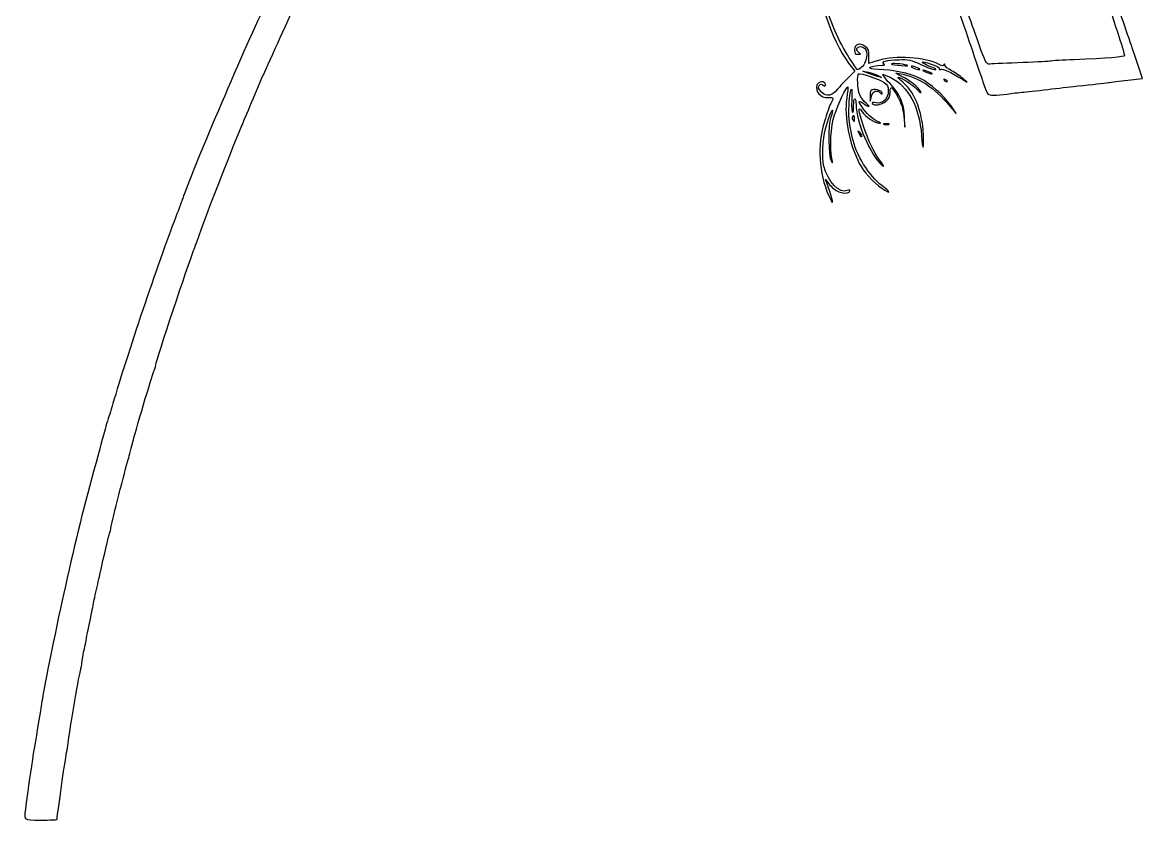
# Model space of a CAD drawing. Extents: x -605 to 778, y -197 to 423.
# Drawn here: x -584 to -326.3, y -197 to -13.3 of the extents above; entities that cross this region are included whole.
import ezdxf

# ---------------------------------------------------------------- set-up
doc = ezdxf.new("R2010")
doc.units = 0
doc.layers.add('Layer_1', color=7, linetype='CONTINUOUS')

msp = doc.modelspace()

# ---------------------------------------------------------------- linework, layer by layer
at = {"layer": 'Layer_1', "color": 7}
for points in [[(-393.971353, -22.613843), (-392.560242, -24.483565), (-394.077186, -26.000509)], [(-384.093575, -22.860787), (-384.093575, -22.860787)], [(-329.765798, -26.564954), (-326.343853, -26.14162), (-328.213575, -20.638287)], [(-389.42052, -24.977454), (-390.655242, -24.483565), (-389.42052, -24.695232)], [(-387.303853, -25.436065), (-386.421909, -25.929954), (-387.303853, -25.683009)], [(-387.303853, -25.436065), (-387.303853, -25.436065)], [(-379.542742, -23.425232), (-379.542742, -23.425232)], [(-376.72052, -24.413009), (-376.72052, -24.413009)], [(-371.887464, -26.635509), (-371.887464, -26.635509)], [(-367.724686, -26.388565), (-366.666353, -27.023565), (-367.724686, -26.106343)], [(-389.032464, -30.26912), (-388.997186, -31.362732), (-388.679686, -30.198565)], [(-388.820798, -28.963843), (-388.820798, -28.963843)], [(-370.582186, -32.597454), (-369.241631, -34.184954), (-370.405798, -32.456343)], [(-393.089409, -34.996343), (-393.089409, -34.996343)], [(-381.271353, -34.819954), (-380.989131, -37.359954), (-381.094964, -34.890509)], [(-385.786909, -36.724954), (-385.786909, -36.724954)], [(-391.537186, -38.876898), (-391.537186, -38.876898)], [(-398.381075, -51.929676), (-399.298298, -49.354398), (-398.239964, -50.659676)]]:
    msp.add_lwpolyline(points, dxfattribs=at)
for points in [[(-524.67552, -16.722454), (-518.64302, -3.352176), (-508.130242, 17.250046), (-501.074686, 29.456157)], [(-402.684964, 3.38588), (-401.450242, -6.668287), (-397.887186, -17.322176), (-393.971353, -22.613843)], [(-372.134409, -1.976343), (-372.099131, -0.42412), (-371.746353, -1.37662), (-367.442464, -14.07662)], [(-335.480798, -5.116065), (-331.459131, -17.498565), (-330.506631, -20.497176), (-330.506631, -20.885232)], [(-393.794964, -21.414398), (-396.229131, -17.639676), (-398.239964, -13.018287), (-399.792186, -7.550232)], [(-328.213575, -20.638287), (-329.236631, -17.604398), (-331.459131, -11.183843), (-333.117186, -6.350787)], [(-528.203298, -9.349398), (-533.424409, -20.356065), (-545.207186, -47.978565), (-547.112186, -53.76412)], [(-363.844131, -18.662732), (-364.65552, -16.334398), (-365.784409, -13.229954), (-366.278298, -11.783565)], [(-367.442464, -14.07662), (-365.184686, -20.673565), (-363.06802, -26.953009), (-362.679964, -28.011343)], [(-528.48552, -25.18912), (-527.921075, -23.91912), (-526.192464, -20.10912), (-524.67552, -16.722454)], [(-390.126075, -18.803843), (-391.396075, -17.851343), (-392.59552, -18.239398), (-392.59552, -19.579954)], [(-392.59552, -19.579954), (-392.59552, -20.391343), (-392.454409, -20.603009), (-391.819409, -20.603009)], [(-391.713575, -20.144398), (-392.419131, -19.579954), (-392.172186, -18.83912), (-391.219686, -18.83912)], [(-391.819409, -20.603009), (-391.078575, -20.603009), (-391.078575, -20.567732), (-391.713575, -20.144398)], [(-391.219686, -18.83912), (-389.773298, -18.83912), (-389.314686, -20.779398), (-390.302464, -22.684398)], [(-389.314686, -21.096898), (-389.244131, -19.721065), (-389.385242, -19.368287), (-390.126075, -18.803843)], [(-361.762742, -22.860787), (-362.221353, -22.896065), (-362.715242, -21.908287), (-363.844131, -18.662732)], [(-392.066353, -24.060232), (-392.136909, -23.989676), (-392.877742, -22.825509), (-393.794964, -21.414398)], [(-390.302464, -22.684398), (-390.725798, -23.531065), (-391.819409, -24.377732), (-392.066353, -24.060232)], [(-387.056909, -24.095509), (-390.196631, -24.060232), (-389.491075, -23.213565), (-386.24552, -23.107732)], [(-389.314686, -22.719676), (-389.349964, -22.719676), (-389.349964, -21.978843), (-389.314686, -21.096898)], [(-387.056909, -22.01412), (-388.256353, -22.402176), (-389.279409, -22.719676), (-389.314686, -22.719676)], [(-373.122186, -22.931343), (-376.367742, -21.273287), (-383.246909, -20.814676), (-387.056909, -22.01412)], [(-385.857464, -22.754954), (-386.56302, -22.296343), (-385.257742, -21.943565), (-382.329686, -21.837732)], [(-386.24552, -23.107732), (-385.61052, -23.072454), (-385.504686, -22.96662), (-385.857464, -22.754954)], [(-380.601075, -23.107732), (-381.48302, -22.790232), (-384.375798, -22.578565), (-384.093575, -22.860787)], [(-384.093575, -22.860787), (-384.02302, -22.931343), (-382.999964, -23.072454), (-381.835798, -23.178287)], [(-382.329686, -21.837732), (-380.248298, -21.767176), (-379.613298, -21.908287), (-377.35552, -22.931343)], [(-381.835798, -23.178287), (-380.459964, -23.319398), (-380.036631, -23.28412), (-380.601075, -23.107732)], [(-374.603853, -23.672176), (-376.120798, -23.107732), (-377.390798, -22.402176), (-376.861631, -22.366898)], [(-377.35552, -22.931343), (-375.944409, -23.60162), (-374.462742, -24.130787), (-374.074686, -24.095509)], [(-376.861631, -22.366898), (-375.873853, -22.366898), (-372.875242, -23.566343), (-373.086909, -23.883843)], [(-372.028575, -22.96662), (-372.134409, -23.319398), (-372.381353, -23.319398), (-373.122186, -22.931343)], [(-371.816909, -23.072454), (-371.816909, -22.719676), (-371.887464, -22.684398), (-372.028575, -22.96662)], [(-370.264686, -24.413009), (-371.111353, -23.954398), (-371.781631, -23.354676), (-371.816909, -23.072454)], [(-355.095242, -22.578565), (-358.411353, -22.684398), (-361.409964, -22.825509), (-361.762742, -22.860787)], [(-347.792742, -22.190509), (-348.46302, -22.261065), (-351.743853, -22.437454), (-355.095242, -22.578565)], [(-342.148298, -21.837732), (-344.582464, -21.943565), (-347.122464, -22.084676), (-347.792742, -22.190509)], [(-330.506631, -20.885232), (-330.506631, -21.238009), (-334.316631, -21.555509), (-342.148298, -21.837732)], [(-531.272464, -31.715509), (-530.319964, -29.387176), (-529.085242, -26.45912), (-528.48552, -25.18912)], [(-391.396075, -29.916343), (-391.925242, -28.68162), (-392.066353, -25.330232), (-391.607742, -25.083287)], [(-391.607742, -25.083287), (-391.254964, -24.836343), (-386.88052, -26.353287), (-385.751631, -27.09412)], [(-389.42052, -24.695232), (-388.750242, -24.836343), (-387.797742, -25.153843), (-387.303853, -25.436065)], [(-387.303853, -25.683009), (-387.797742, -25.541898), (-388.750242, -25.224398), (-389.42052, -24.977454)], [(-377.496631, -26.14162), (-379.966075, -24.942176), (-383.846631, -24.130787), (-387.056909, -24.095509)], [(-384.481631, -27.270509), (-385.434131, -26.247454), (-386.139686, -25.330232), (-386.069131, -25.259676)], [(-386.069131, -25.259676), (-386.033853, -25.18912), (-385.257742, -25.471343), (-384.411075, -25.894676)], [(-381.835798, -25.647732), (-383.423298, -24.87162), (-383.493853, -24.801065), (-382.364964, -25.012732)], [(-382.364964, -25.012732), (-377.67302, -25.929954), (-374.49802, -27.976065), (-370.582186, -32.597454)], [(-377.35552, -29.210787), (-377.955242, -28.081898), (-379.824964, -26.600232), (-381.835798, -25.647732)], [(-378.484409, -23.531065), (-379.084131, -23.319398), (-379.542742, -23.248843), (-379.542742, -23.425232)], [(-379.542742, -23.425232), (-379.542742, -23.707454), (-377.778853, -24.271898), (-377.567186, -24.060232)], [(-377.567186, -24.060232), (-377.496631, -23.989676), (-377.919964, -23.742732), (-378.484409, -23.531065)], [(-376.367742, -24.342454), (-376.967464, -24.166065), (-377.073298, -24.201343), (-376.72052, -24.413009)], [(-376.72052, -24.413009), (-376.438298, -24.589398), (-375.803298, -24.87162), (-375.309409, -24.977454)], [(-374.956631, -24.906898), (-375.238853, -24.730509), (-375.873853, -24.448287), (-376.367742, -24.342454)], [(-375.309409, -24.977454), (-374.709686, -25.153843), (-374.603853, -25.118565), (-374.956631, -24.906898)], [(-374.074686, -24.095509), (-373.651353, -24.095509), (-373.827742, -23.91912), (-374.603853, -23.672176)], [(-373.086909, -23.883843), (-373.22802, -24.095509), (-373.086909, -24.166065), (-372.769409, -24.060232)], [(-372.769409, -24.060232), (-372.310798, -23.848565), (-370.617464, -24.624676), (-367.724686, -26.388565)], [(-367.724686, -26.106343), (-368.289131, -25.612454), (-369.453298, -24.836343), (-370.264686, -24.413009)], [(-401.238575, -27.658565), (-401.732464, -29.246065), (-400.497742, -30.621898), (-398.522186, -30.551343)], [(-399.298298, -27.517454), (-399.298298, -26.670787), (-400.956353, -26.77662), (-401.238575, -27.658565)], [(-400.180242, -29.281343), (-400.956353, -28.505232), (-401.026909, -28.223009), (-400.709409, -27.799676)], [(-400.709409, -27.799676), (-400.356631, -27.41162), (-400.144964, -27.376343), (-399.792186, -27.693843)], [(-399.792186, -27.693843), (-399.404131, -28.011343), (-399.298298, -27.976065), (-399.298298, -27.517454)], [(-397.181631, -34.537732), (-396.440798, -32.209398), (-394.394686, -27.870232), (-394.147742, -28.117176)], [(-394.077186, -26.000509), (-394.923853, -26.811898), (-395.982186, -28.011343), (-396.476075, -28.611065)], [(-394.147742, -28.117176), (-394.077186, -28.152454), (-394.18302, -29.31662), (-394.394686, -30.657176)], [(-385.751631, -27.09412), (-385.046075, -27.552732), (-384.834409, -27.976065), (-384.834409, -28.99912)], [(-381.094964, -34.890509), (-381.236075, -31.85662), (-382.11802, -29.845787), (-384.481631, -27.270509)], [(-384.411075, -25.894676), (-380.142464, -28.04662), (-377.743575, -32.49162), (-377.179131, -39.300232)], [(-384.411075, -29.31662), (-384.411075, -27.658565), (-383.952464, -27.976065), (-382.576631, -30.516065)], [(-381.412464, -27.09412), (-382.188575, -26.45912), (-382.717742, -25.894676), (-382.576631, -25.894676)], [(-382.576631, -25.894676), (-381.871075, -25.894676), (-379.225242, -27.552732), (-378.166909, -28.68162)], [(-376.72052, -40.146898), (-376.755798, -34.467176), (-378.484409, -29.598843), (-381.412464, -27.09412)], [(-370.405798, -32.456343), (-372.099131, -30.057454), (-375.168298, -27.305787), (-377.496631, -26.14162)], [(-371.675798, -26.45912), (-372.169686, -26.247454), (-372.204964, -26.282732), (-371.887464, -26.635509)], [(-371.887464, -26.635509), (-371.64052, -26.882454), (-371.358298, -26.988287), (-371.252464, -26.882454)], [(-371.252464, -26.882454), (-371.146631, -26.77662), (-371.32302, -26.564954), (-371.675798, -26.45912)], [(-362.679964, -28.011343), (-362.009686, -29.916343), (-361.974409, -29.95162), (-360.633853, -29.986898)], [(-347.263575, -28.575787), (-344.935242, -28.293565), (-342.218853, -27.976065), (-341.266353, -27.870232)], [(-341.266353, -27.870232), (-337.809131, -27.517454), (-335.269131, -27.235232), (-334.210798, -27.09412)], [(-334.210798, -27.09412), (-333.611075, -27.023565), (-331.63552, -26.77662), (-329.765798, -26.564954)], [(-396.476075, -28.611065), (-397.710798, -30.233843), (-399.016075, -30.445509), (-400.180242, -29.281343)], [(-398.522186, -30.551343), (-397.393298, -30.516065), (-397.35802, -30.551343), (-398.063575, -31.891898)], [(-394.394686, -30.657176), (-395.029686, -35.066898), (-393.86552, -41.06412), (-391.501909, -45.685509)], [(-393.86552, -32.456343), (-393.689131, -29.810509), (-393.54802, -28.858009), (-393.265798, -28.575787)], [(-393.265798, -28.575787), (-393.195242, -28.505232), (-393.159964, -29.669398), (-393.23052, -31.22162)], [(-392.807186, -32.421065), (-392.807186, -31.53912), (-392.701353, -30.833565), (-392.524964, -30.833565)], [(-392.524964, -30.833565), (-392.383853, -30.833565), (-392.242742, -31.433287), (-392.242742, -32.138843)], [(-390.514131, -33.197176), (-391.784131, -31.433287), (-391.819409, -30.90412), (-390.619964, -31.85662)], [(-389.949686, -31.821343), (-390.478853, -31.398009), (-391.149131, -30.551343), (-391.396075, -29.916343)], [(-388.820798, -28.963843), (-388.961909, -29.069676), (-389.067742, -29.669398), (-389.032464, -30.26912)], [(-386.24552, -29.528287), (-386.24552, -28.858009), (-388.291631, -28.399398), (-388.820798, -28.963843)], [(-388.679686, -30.198565), (-388.326909, -28.99912), (-387.444964, -28.716898), (-386.668853, -29.493009)], [(-384.834409, -28.99912), (-384.834409, -30.833565), (-386.104409, -32.068287), (-387.656631, -31.750787)], [(-386.668853, -29.493009), (-386.386631, -29.775232), (-386.24552, -29.775232), (-386.24552, -29.528287)], [(-385.363575, -31.433287), (-384.65802, -30.833565), (-384.411075, -30.304398), (-384.411075, -29.31662)], [(-382.576631, -30.516065), (-381.906353, -31.680232), (-381.48302, -33.161898), (-381.271353, -34.819954)], [(-378.166909, -28.68162), (-377.496631, -29.387176), (-377.143853, -29.598843), (-377.35552, -29.210787)], [(-360.633853, -29.986898), (-359.89302, -29.986898), (-358.481909, -29.881065), (-357.494131, -29.739954)], [(-357.494131, -29.739954), (-356.541631, -29.598843), (-354.777742, -29.387176), (-353.613575, -29.281343)], [(-353.613575, -29.281343), (-352.449409, -29.175509), (-349.591909, -28.858009), (-347.263575, -28.575787)], [(-533.530242, -37.007176), (-533.24802, -36.407454), (-532.260242, -34.043843), (-531.272464, -31.715509)], [(-398.063575, -31.891898), (-398.345798, -32.421065), (-398.980798, -34.290787), (-399.509964, -36.019398)], [(-399.26302, -37.712732), (-398.769131, -35.772454), (-397.816631, -33.267732), (-397.640242, -33.408843)], [(-397.640242, -33.408843), (-397.569686, -33.479398), (-397.746075, -34.220232), (-398.063575, -35.03162)], [(-393.124686, -39.653009), (-393.900798, -35.878287), (-394.041909, -34.678843), (-393.86552, -32.456343)], [(-393.23052, -31.22162), (-393.301075, -32.738565), (-393.23052, -34.008565), (-393.054131, -34.008565)], [(-393.054131, -34.008565), (-392.91302, -34.008565), (-392.771909, -33.303009), (-392.807186, -32.421065)], [(-392.242742, -32.138843), (-392.207464, -36.231065), (-388.926631, -43.851065), (-386.174964, -46.214676)], [(-390.514131, -37.148287), (-391.748853, -33.44412), (-391.854686, -32.279954), (-390.831631, -33.796898)], [(-390.619964, -31.85662), (-390.090798, -32.279954), (-389.526353, -32.597454), (-389.314686, -32.597454)], [(-386.951075, -36.231065), (-388.079964, -35.807732), (-389.526353, -34.573009), (-390.514131, -33.197176)], [(-389.314686, -32.597454), (-389.138298, -32.597454), (-389.42052, -32.244676), (-389.949686, -31.821343)], [(-387.656631, -31.750787), (-388.326909, -31.644954), (-388.679686, -31.680232), (-388.538575, -31.891898)], [(-388.538575, -31.891898), (-388.15052, -32.526898), (-386.316075, -32.244676), (-385.363575, -31.433287)], [(-399.509964, -36.019398), (-401.203298, -41.663843), (-400.85052, -47.766898), (-398.522186, -53.12912)], [(-398.063575, -35.03162), (-398.698575, -36.866065), (-398.62802, -44.027454), (-397.99302, -45.121065)], [(-397.816631, -44.591898), (-398.345798, -42.051898), (-398.028298, -37.113009), (-397.181631, -34.537732)], [(-393.089409, -34.996343), (-393.159964, -35.137454), (-393.124686, -35.490232), (-392.91302, -35.772454)], [(-392.59552, -35.490232), (-392.59552, -34.678843), (-392.771909, -34.502454), (-393.089409, -34.996343)], [(-392.91302, -35.772454), (-392.666075, -36.195787), (-392.59552, -36.125232), (-392.59552, -35.490232)], [(-390.831631, -33.796898), (-390.126075, -34.925787), (-387.797742, -36.478009), (-386.951075, -36.442732)], [(-543.266909, -62.054398), (-541.432464, -56.903843), (-534.800242, -39.864676), (-533.530242, -37.007176)], [(-399.651075, -46.285232), (-400.109686, -44.380232), (-399.933298, -40.217454), (-399.26302, -37.712732)], [(-391.32552, -38.665232), (-391.96052, -38.100787), (-391.96052, -38.100787), (-391.537186, -38.876898)], [(-386.668853, -45.121065), (-388.397464, -42.686898), (-389.314686, -40.817176), (-390.514131, -37.148287)], [(-386.951075, -36.442732), (-386.492464, -36.442732), (-386.492464, -36.407454), (-386.951075, -36.231065)], [(-385.363575, -36.548565), (-385.92802, -36.548565), (-386.139686, -36.61912), (-385.786909, -36.724954)], [(-385.786909, -36.724954), (-385.469409, -36.795509), (-384.97552, -36.795509), (-384.728575, -36.724954)], [(-384.728575, -36.724954), (-384.516909, -36.61912), (-384.763853, -36.548565), (-385.363575, -36.548565)], [(-386.280798, -50.800787), (-389.279409, -48.543009), (-392.242742, -43.745232), (-393.124686, -39.653009)], [(-391.537186, -38.876898), (-391.32552, -39.335509), (-391.043298, -39.617732), (-390.902186, -39.511898)], [(-390.902186, -39.511898), (-390.796353, -39.370787), (-390.972742, -39.018009), (-391.32552, -38.665232)], [(-377.179131, -39.300232), (-376.932186, -42.545787), (-376.72052, -42.933843), (-376.72052, -40.146898)], [(-394.253575, -51.929676), (-395.946909, -52.81162), (-398.804409, -49.813009), (-399.651075, -46.285232)], [(-397.99302, -45.121065), (-397.604964, -45.720787), (-397.569686, -45.650232), (-397.816631, -44.591898)], [(-391.501909, -45.685509), (-390.584686, -47.519954), (-388.291631, -49.989398), (-386.316075, -51.365232)], [(-386.174964, -46.214676), (-385.681075, -46.638009), (-385.857464, -46.249954), (-386.668853, -45.121065)], [(-398.239964, -50.659676), (-397.604964, -51.435787), (-396.652464, -52.106065), (-395.911631, -52.317732)], [(-386.316075, -51.365232), (-384.164131, -52.846898), (-384.128853, -52.423565), (-386.280798, -50.800787)], [(-547.112186, -53.76412), (-547.288575, -54.258009), (-547.994131, -56.163009), (-548.699686, -57.997454)], [(-398.522186, -53.12912), (-397.428575, -55.704398), (-397.322742, -54.893009), (-398.381075, -51.929676)], [(-395.911631, -52.317732), (-394.606353, -52.670509), (-393.653853, -52.529398), (-393.653853, -51.964954)], [(-393.653853, -51.964954), (-393.653853, -51.753287), (-393.900798, -51.753287), (-394.253575, -51.929676)], [(-548.699686, -57.997454), (-552.791909, -68.651343), (-559.988575, -89.95912), (-563.163575, -100.859954)], [(-544.67802, -65.934954), (-544.501631, -65.546898), (-543.866631, -63.783009), (-543.266909, -62.054398)], [(-553.321075, -92.005232), (-553.074131, -90.59412), (-545.771631, -68.616065), (-544.67802, -65.934954)], [(-553.779686, -93.592732), (-553.638575, -93.275232), (-553.391631, -92.569676), (-553.321075, -92.005232)], [(-558.577464, -109.679398), (-558.154131, -107.880232), (-554.061909, -94.08662), (-553.779686, -93.592732)], [(-563.163575, -100.859954), (-563.657464, -102.588565), (-564.221909, -104.423009), (-564.433575, -104.916898)], [(-564.433575, -104.916898), (-564.609964, -105.410787), (-564.821631, -106.116343), (-564.892186, -106.504398)], [(-564.892186, -106.504398), (-564.99802, -106.892454), (-565.95052, -110.455509), (-567.044131, -114.441898)], [(-559.635798, -113.736343), (-559.424131, -113.030787), (-558.753853, -110.561343), (-558.577464, -109.679398)], [(-567.044131, -114.441898), (-569.689964, -124.037454), (-571.806631, -132.574676), (-574.099686, -142.840509)], [(-563.551631, -129.082176), (-563.375242, -127.953287), (-560.341353, -116.064676), (-559.635798, -113.736343)], [(-565.95052, -139.312732), (-565.456631, -136.808009), (-564.080798, -130.987176), (-563.939686, -130.775509)], [(-563.939686, -130.775509), (-563.833853, -130.59912), (-563.657464, -129.858287), (-563.551631, -129.082176)], [(-566.797186, -143.016898), (-566.409131, -141.358843), (-566.056353, -139.700787), (-565.95052, -139.312732)], [(-574.099686, -142.840509), (-575.934131, -151.024954), (-579.003298, -165.982732), (-579.391353, -168.769676)], [(-567.679131, -147.073843), (-567.608575, -146.47412), (-567.185242, -144.674954), (-566.797186, -143.016898)], [(-568.561075, -151.483565), (-568.17302, -149.64912), (-567.784964, -147.638287), (-567.679131, -147.073843)], [(-569.478298, -156.210787), (-569.372464, -155.434676), (-568.949131, -153.318009), (-568.561075, -151.483565)], [(-569.831075, -157.798287), (-569.76052, -157.657176), (-569.619409, -156.95162), (-569.478298, -156.210787)], [(-570.219131, -159.950232), (-570.07802, -158.891898), (-569.936909, -157.939398), (-569.831075, -157.798287)], [(-573.394131, -178.294676), (-573.041353, -175.507732), (-570.748298, -162.313843), (-570.571909, -162.066898)], [(-570.571909, -162.066898), (-570.501353, -161.961065), (-570.324964, -160.973287), (-570.219131, -159.950232)], [(-579.391353, -168.769676), (-579.461909, -169.33412), (-580.87302, -177.800787), (-581.155242, -179.353009)], [(-581.155242, -179.353009), (-581.437464, -180.905232), (-582.425242, -187.608009), (-582.601631, -188.878009)], [(-574.099686, -182.880787), (-573.782186, -181.046343), (-573.641075, -180.058565), (-573.394131, -178.294676)], [(-576.039964, -196.533287), (-576.039964, -196.251065), (-574.311353, -184.044954), (-574.099686, -182.880787)], [(-582.601631, -188.878009), (-582.672186, -189.548287), (-582.919131, -191.276898), (-583.09552, -192.688009)], [(-583.09552, -192.688009), (-583.695242, -196.991898), (-583.977464, -196.63912), (-579.744131, -196.63912)], [(-579.744131, -196.63912), (-577.69802, -196.63912), (-576.039964, -196.568565), (-576.039964, -196.533287)]]:
    msp.add_open_spline(points, degree=3, dxfattribs=at)

doc.saveas('drawing.dxf')
